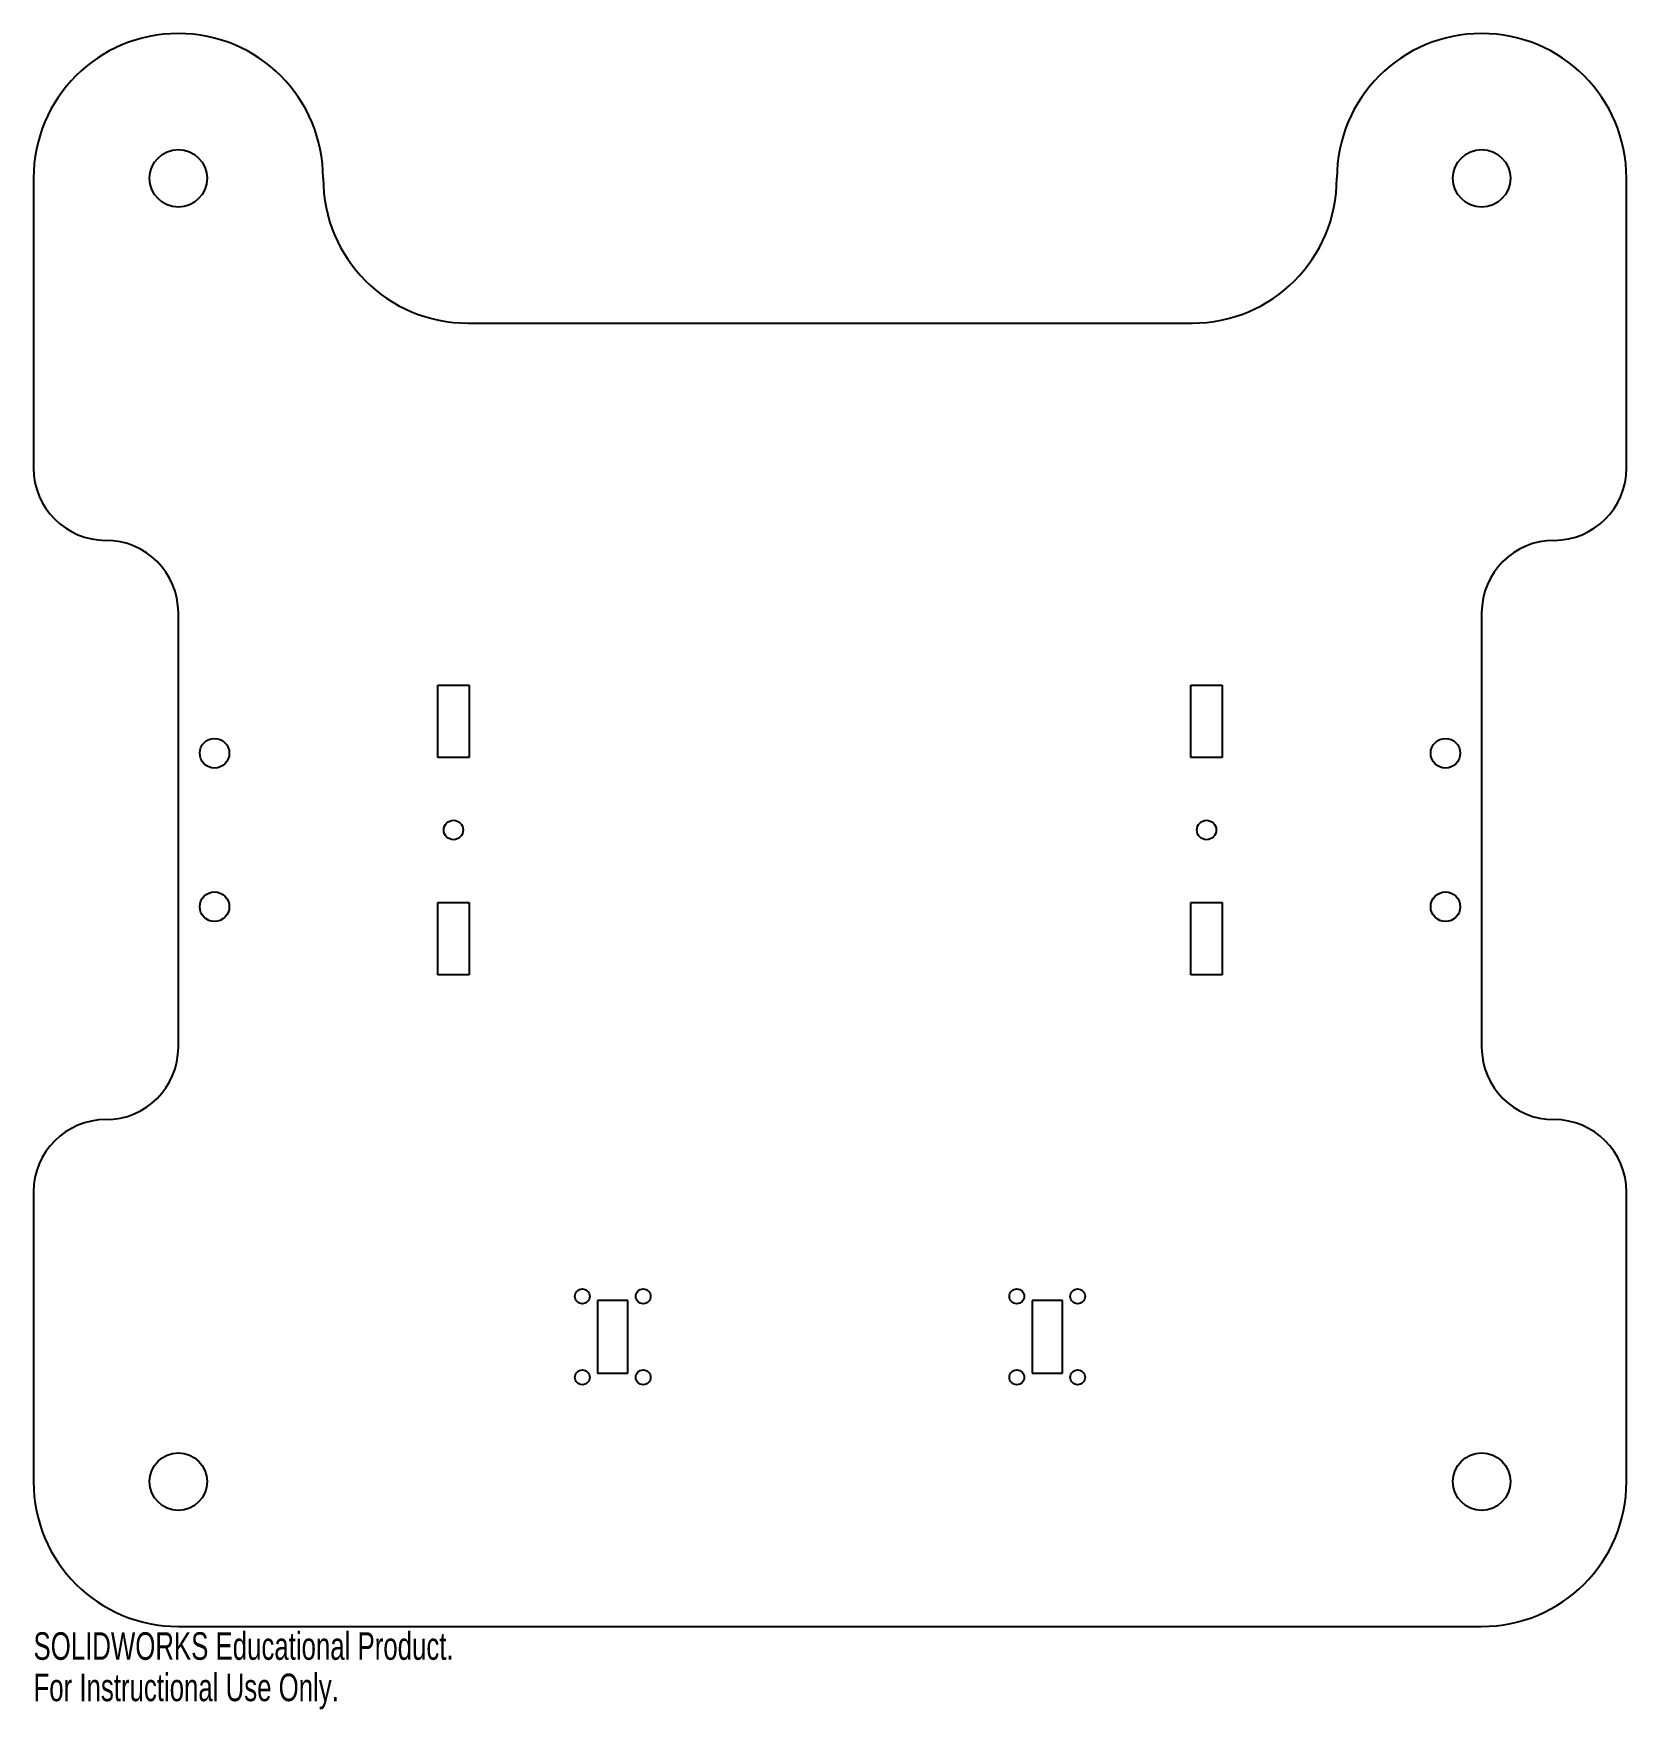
# Model space of a CAD drawing. Header units: inches. Extents: x -5.5 to 5.5, y -6.1 to 5.5.
import ezdxf

# ---------------------------------------------------------------- set-up
doc = ezdxf.new("R2010")
doc.units = ezdxf.units.IN
doc.header["$MEASUREMENT"] = 0
doc.styles.add('SLDTEXTSTYLE0', font='TXT', dxfattribs={"width": 0.7})

msp = doc.modelspace()

# ---------------------------------------------------------------- linework, layer by layer
at = {"color": 7, "linetype": 'Continuous', "lineweight": 25}
for p, q in [((-5.5, 4.5), (-5.5, 2.5)), ((5.5, 2.5), (5.5, 4.5)), ((-2.5, 3.5), (2.5, 3.5)), ((-4.5, -1.5), (-4.5, 1.5)), ((4.5, 1.5), (4.5, -1.5)), ((-2.7075, 0.5), (-2.7075, 1)), ((-2.7075, 1), (-2.4925, 1)), ((-2.4925, 1), (-2.4925, 0.5)), ((2.4925, 0.5), (2.4925, 1)), ((2.4925, 1), (2.7075, 1)), ((2.7075, 1), (2.7075, 0.5)), ((-2.4925, 0.5), (-2.7075, 0.5)), ((2.7075, 0.5), (2.4925, 0.5)), ((-2.7075, -1), (-2.7075, -0.5)), ((-2.7075, -0.5), (-2.4925, -0.5)), ((-2.4925, -0.5), (-2.4925, -1)), ((2.4925, -1), (2.4925, -0.5)), ((2.4925, -0.5), (2.7075, -0.5)), ((2.7075, -0.5), (2.7075, -1)), ((-2.4925, -1), (-2.7075, -1)), ((2.7075, -1), (2.4925, -1)), ((-5.5, -2.5), (-5.5, -4.5)), ((5.5, -4.5), (5.5, -2.5)), ((-1.605, -3.25), (-1.605, -3.75)), ((-1.395, -3.25), (-1.605, -3.25)), ((-1.395, -3.75), (-1.395, -3.25)), ((1.395, -3.25), (1.395, -3.75)), ((1.605, -3.25), (1.395, -3.25)), ((1.605, -3.75), (1.605, -3.25)), ((-1.605, -3.75), (-1.395, -3.75)), ((1.395, -3.75), (1.605, -3.75)), ((-4.5, -5.5), (4.5, -5.5))]:
    msp.add_line(p, q, dxfattribs=at)
for centre, radius in [((-4.5, 4.5), 0.1985), ((4.5, 4.5), 0.1985), ((-4.25, 0.53), 0.102), ((4.25, 0.53), 0.102), ((-2.6, 0), 0.0669), ((2.6, 0), 0.0669), ((-4.25, -0.53), 0.102), ((4.25, -0.53), 0.102), ((-1.71, -3.22), 0.0512), ((-1.29, -3.22), 0.0512), ((1.29, -3.22), 0.0512), ((1.71, -3.22), 0.0512), ((-1.71, -3.78), 0.0512), ((-1.29, -3.78), 0.0512), ((1.29, -3.78), 0.0512), ((1.71, -3.78), 0.0512), ((-4.5, -4.5), 0.1985), ((4.5, -4.5), 0.1985)]:
    msp.add_circle(centre, radius, dxfattribs=at)
for centre, radius, start, end in [((-4.5, 4.5), 1, 0, 180), ((4.5, 4.5), 1, 0, 180), ((-2.5, 4.5), 1, 180, 270), ((2.5, 4.5), 1, 270, 0), ((-5, 2.5), 0.5, 180, 270), ((5, 2.5), 0.5, 270, 0), ((-5, 1.5), 0.5, 0, 90), ((5, 1.5), 0.5, 90, 180), ((-5, -1.5), 0.5, 270, 0), ((5, -1.5), 0.5, 180, 270), ((-5, -2.5), 0.5, 90, 180), ((5, -2.5), 0.5, 0, 90), ((-4.5, -4.5), 1, 180, 270), ((4.5, -4.5), 1, 270, 0)]:
    msp.add_arc(centre, radius, start, end, dxfattribs=at)

# ---------------------------------------------------------------- texts
at = {"color": 7, "linetype": 'Continuous', "char_height": 0.1903, "attachment_point": 1, "style": 'SLDTEXTSTYLE0'}
for s, insert in [('SOLIDWORKS Educational Product.', (-5.5, -5.5401)), ('For Instructional Use Only.', (-5.5, -5.8256))]:
    msp.add_mtext(s, dxfattribs=dict(at, insert=insert))

doc.saveas('drawing.dxf')
